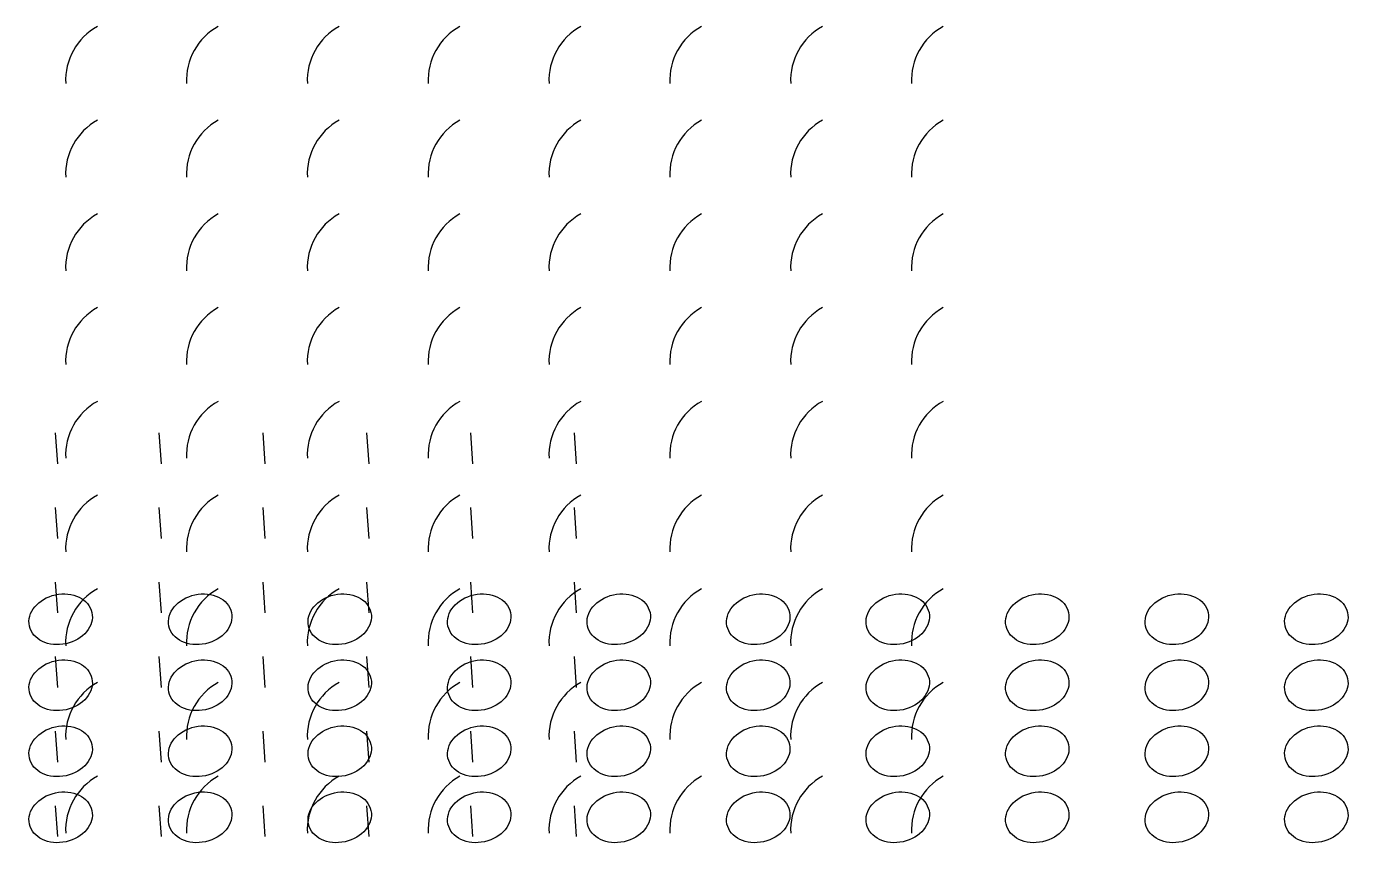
# Model space of a CAD drawing. Extents: x 0 to 1162, y -2 to 785.
# Drawn here: x 609 to 1162, y 443 to 785 of the extents above; entities that cross this region are included whole.
import ezdxf

# ---------------------------------------------------------------- set-up
doc = ezdxf.new("R2010")
doc.units = 0
doc.header["$MEASUREMENT"] = 0
doc.layers.get('0').update_dxf_attribs({"linetype": 'CONTINUOUS'})

msp = doc.modelspace()

# ---------------------------------------------------------------- linework, layer by layer
at = {"color": 4}
for points in [[(621.8, 602.08), (620.9, 614.95)], [(665.13, 602.08), (664.23, 614.95)], [(708.46, 602.08), (707.56, 614.95)], [(751.79, 602.08), (750.89, 614.95)], [(795.11, 602.08), (794.21, 614.95)], [(838.44, 602.08), (837.54, 614.95)], [(621.8, 570.96), (620.9, 583.83)], [(665.13, 570.96), (664.23, 583.83)], [(708.46, 570.96), (707.56, 583.83)], [(751.79, 570.96), (750.89, 583.83)], [(795.11, 570.96), (794.21, 583.83)], [(838.44, 570.96), (837.54, 583.83)], [(621.8, 539.83), (620.9, 552.71)], [(665.13, 539.83), (664.23, 552.71)], [(708.46, 539.83), (707.56, 552.71)], [(751.79, 539.83), (750.89, 552.71)], [(795.11, 539.83), (794.21, 552.71)], [(838.44, 539.83), (837.54, 552.71)], [(621.8, 508.71), (620.9, 521.59)], [(665.13, 508.71), (664.23, 521.59)], [(708.46, 508.71), (707.56, 521.59)], [(751.79, 508.71), (750.89, 521.59)], [(795.11, 508.71), (794.21, 521.59)], [(838.44, 508.71), (837.54, 521.59)], [(621.8, 477.59), (620.9, 490.46)], [(665.13, 477.59), (664.23, 490.46)], [(708.46, 477.59), (707.56, 490.46)], [(751.79, 477.59), (750.89, 490.46)], [(795.11, 477.59), (794.21, 490.46)], [(838.44, 477.59), (837.54, 490.46)], [(621.8, 446.47), (620.9, 459.34)], [(665.13, 446.47), (664.23, 459.34)], [(708.46, 446.47), (707.56, 459.34)], [(751.79, 446.47), (750.89, 459.34)], [(795.11, 446.47), (794.21, 459.34)], [(838.44, 446.47), (837.54, 459.34)]]:
    msp.add_lwpolyline(points, dxfattribs=at)
at = {"color": 3}
for centre in [(650.78, 762.14), (701.23, 762.14), (751.67, 762.14), (802.11, 762.14), (852.56, 762.14), (903, 762.14), (953.45, 762.14), (1003.89, 762.14), (650.78, 723.02), (701.23, 723.02), (751.67, 723.02), (802.11, 723.02), (852.56, 723.02), (903, 723.02), (953.45, 723.02), (1003.89, 723.02), (650.78, 683.9), (701.23, 683.9), (751.67, 683.9), (802.11, 683.9), (852.56, 683.9), (903, 683.9), (953.45, 683.9), (1003.89, 683.9), (650.78, 644.79), (701.23, 644.79), (751.67, 644.79), (802.11, 644.79), (852.56, 644.79), (903, 644.79), (953.45, 644.79), (1003.89, 644.79), (650.78, 605.67), (701.23, 605.67), (751.67, 605.67), (802.11, 605.67), (852.56, 605.67), (903, 605.67), (953.45, 605.67), (1003.89, 605.67), (650.78, 566.55), (701.23, 566.55), (751.67, 566.55), (802.11, 566.55), (852.56, 566.55), (903, 566.55), (953.45, 566.55), (1003.89, 566.55), (650.78, 527.44), (701.23, 527.44), (751.67, 527.44), (802.11, 527.44), (852.56, 527.44), (903, 527.44), (953.45, 527.44), (1003.89, 527.44), (650.78, 488.32), (701.23, 488.32), (751.67, 488.32), (802.11, 488.32), (852.56, 488.32), (903, 488.32), (953.45, 488.32), (1003.89, 488.32), (650.78, 449.2), (701.23, 449.2), (751.67, 449.2), (802.11, 449.2), (852.56, 449.2), (903, 449.2), (953.45, 449.2), (1003.89, 449.2)]:
    msp.add_arc(centre, 25.66, 118.8786, 182.8537, dxfattribs=at)
at = {"color": 5}
for centre in [(623.05, 537.19), (681.29, 537.19), (739.54, 537.19), (797.78, 537.19), (856.03, 537.19), (914.27, 537.19), (972.51, 537.19), (1030.76, 537.19), (1089, 537.19), (1147.25, 537.19), (623.05, 509.64), (681.29, 509.64), (739.54, 509.64), (797.78, 509.64), (856.03, 509.64), (914.27, 509.64), (972.51, 509.64), (1030.76, 509.64), (1089, 509.64), (1147.25, 509.64), (623.05, 482.09), (681.29, 482.09), (739.54, 482.09), (797.78, 482.09), (856.03, 482.09), (914.27, 482.09), (972.51, 482.09), (1030.76, 482.09), (1089, 482.09), (1147.25, 482.09), (623.05, 454.54), (681.29, 454.54), (739.54, 454.54), (797.78, 454.54), (856.03, 454.54), (914.27, 454.54), (972.51, 454.54), (1030.76, 454.54), (1089, 454.54), (1147.25, 454.54)]:
    msp.add_ellipse(centre, major_axis=(-13.05, -2.84), ratio=0.781985, dxfattribs=at)

doc.saveas('drawing.dxf')
